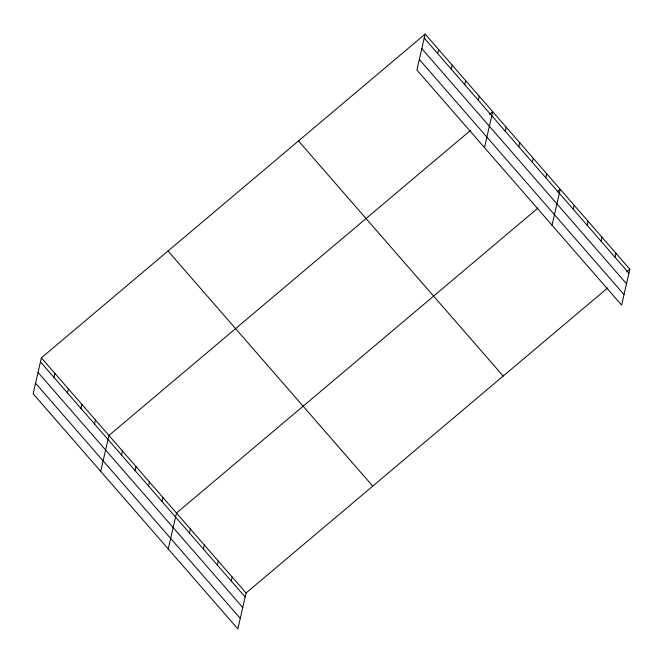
<?xml version="1.0" encoding="UTF-8"?>
<svg xmlns="http://www.w3.org/2000/svg" width="663" height="663" viewBox="0 0 663 663"><rect width="100%" height="100%" fill="white"/><g stroke="black" fill="none" stroke-linecap="round" stroke-linejoin="round"><path stroke-width="0.99" d="M425.14 34.086L416.911 70.013L621.621 305.137L629.85 269.211L425.14 34.086L41.379 357.863L33.15 393.789L237.86 628.914L246.089 592.987L607.689 287.916M53.968 377.404L54.888 373.385M67.477 392.927L68.397 388.899M80.985 408.441L81.905 404.422M94.502 423.964L95.422 419.936M100.701 471.376L108.931 435.458L470.531 130.379M121.52 455L122.44 450.973M135.028 470.515L135.956 466.495M148.545 486.037L149.465 482.009M162.054 501.551L162.974 497.532M168.261 548.972L176.482 513.046L538.083 207.967M189.485 533.06L190.405 529.041M203.4 549.047L204.328 545.027M217.323 565.033L218.243 561.014M231.246 581.028L232.166 577.001M437.729 53.628L438.649 49.609M451.238 69.151L452.166 65.123M464.755 84.665L465.675 80.646M478.263 100.188L479.183 96.16M484.471 147.6L492.692 111.682L489.526 114.351M505.281 131.224L506.209 127.197M518.798 146.738L519.717 142.719M532.306 162.261L533.226 158.233M545.815 177.775L546.735 173.756M552.022 225.188L560.252 189.27L557.086 191.947M573.246 209.284L574.166 205.257M587.169 225.271L588.089 221.251M601.084 241.257L602.012 237.238M615.007 257.252L615.927 253.225M626.684 271.888L629.85 269.211M424.221 38.114L628.93 273.239M421.809 48.639L626.518 283.764M419.323 59.479L624.032 294.612M298.499 140.937L503.209 376.062M168.021 251.02L372.73 486.145M41.379 357.863L246.089 592.987M40.46 361.89L245.161 597.015M38.048 372.415L242.757 607.54M35.562 383.255L240.271 618.388"/></g></svg>
